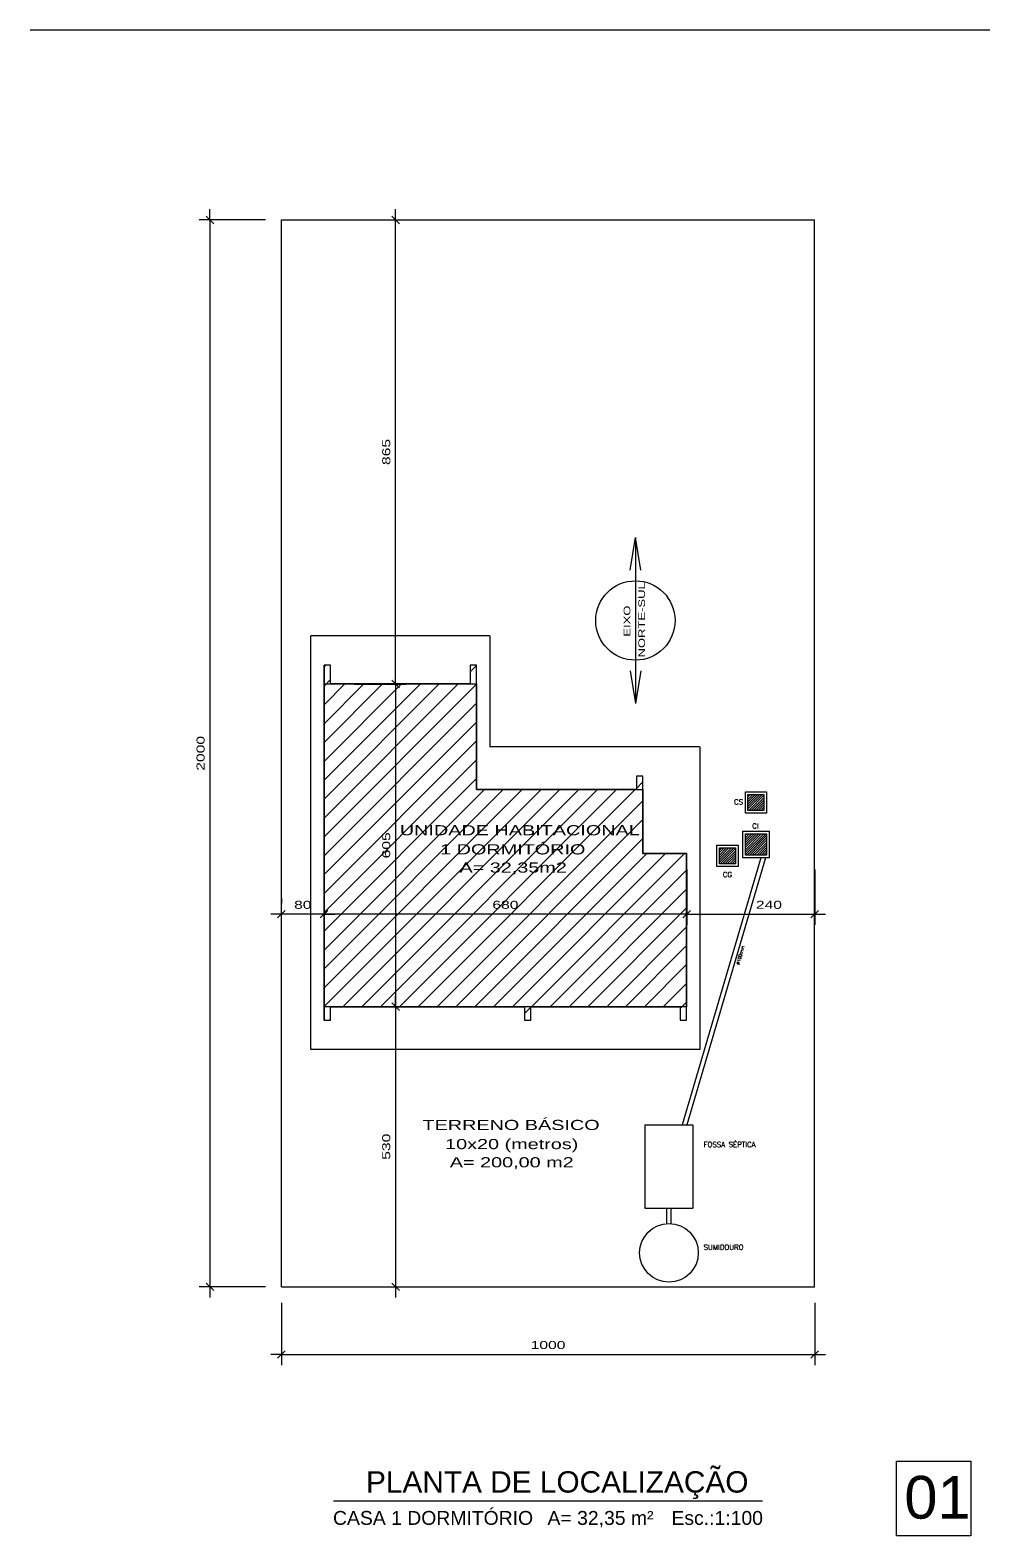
# Model space of a CAD drawing. Header units: millimetres. Extents: x 379 to 8329, y 269 to 4802.
# Drawn here: x 379 to 1279, y 3391 to 4802 of the extents above; entities that cross this region are included whole.
import ezdxf

# ---------------------------------------------------------------- set-up
doc = ezdxf.new("R2010")
doc.units = ezdxf.units.MM
doc.header["$LTSCALE"] = 20
doc.header["$MEASUREMENT"] = 0
for name, color, linetype in [('1', 7, 'Continuous'), ('3', 1, 'Continuous'), ('Cotas', 7, 'Continuous'), ('FINA', 1, 'Continuous'), ('SAN-SIMB', 2, 'Continuous'), ('SAN-TXT', 9, 'Continuous'), ('Texto', 2, 'Continuous')]:
    doc.layers.add(name, color=color, linetype=linetype)
doc.styles.add('BUILD', font='romand.shx')
doc.styles.add('REGUA100', font='arial.ttf', dxfattribs={"width": 1.4})
doc.styles.add('ROMANS', font='romans.shx')
doc.styles.add('Textos Gd.', font='arial.ttf', dxfattribs={"height": 0.15})
doc.dimstyles.new('ISO-25', dxfattribs={"dimscale": 5, "dimtxt": 1.5, "dimasz": 0.01, "dimexe": 2, "dimexo": 3, "dimgap": 0.98, "dimtad": 1, "dimrnd": 0.5, "dimtxsty": 'REGUA100', "dimblk1": 'COTATR', "dimblk2": 'COTATR', "dimsah": 1, "dimcen": 4, "dimdle": 4, "dimclrd": 1, "dimclre": 1, "dimclrt": 2, "dimaunit": 1, "dimadec": 0, "dimazin": 0, "dimtfac": 1, "dimtofl": 0, "dimtmove": 2, "dimatfit": 3, "dimldrblk": 'COTATR', "dimfxl": 1, "dimarcsym": 0})

# ---------------------------------------------------------------- blocks, each defined once
blk = doc.blocks.new('COTATR')
at = {"color": 6}
blk.add_line((-71, -71), (71, 71), dxfattribs=at)
at = {"color": 0, "linetype": 'ByBlock'}
blk.add_line((0, 0), (200, 0), dxfattribs=at)
blk = doc.blocks.new('*D142')
at = {"layer": '1', "color": 1, "lineweight": -2, "transparency": 16777216}
for p, q in [((700.1, 4189.6), (731.8, 4189.6)), ((721.8, 4189.6), (721.8, 3887.2)), ((700.1, 3887.1), (731.8, 3887.1))]:
    blk.add_line(p, q, dxfattribs=at)
at = {"layer": 'DEFPOINTS', "color": 0, "transparency": 16777216}
for p in [(685.1, 4189.6), (685.1, 3887.1), (721.8, 3887.1)]:
    blk.add_point(p, dxfattribs=at)
at = {"layer": '1', "color": 1, "lineweight": -2, "transparency": 16777216, "xscale": 0.05, "yscale": 0.05, "zscale": 0.05}
for p, rotation in [((721.8, 4189.6), 90), ((721.8, 3887.1), 270)]:
    blk.add_blockref('COTATR', p, dxfattribs=dict(at, rotation=rotation))
at = {"layer": '1', "color": 2, "transparency": 16777216, "insert": (713.1, 4038.4), "char_height": 7.5, "attachment_point": 5, "rotation": 90, "style": 'REGUA100'}
blk.add_mtext('605', dxfattribs=at)
blk = doc.blocks.new('*D141')
at = {"layer": '1', "color": 1, "lineweight": -2, "transparency": 16777216}
for p, q in [((654.8, 3967.6), (654.8, 3983.9)), ((994.8, 3967.6), (994.8, 3983.9)), ((994.7, 3973.9), (654.8, 3973.9))]:
    blk.add_line(p, q, dxfattribs=at)
at = {"layer": 'DEFPOINTS', "color": 0, "transparency": 16777216}
for p in [(654.8, 3973.9), (654.8, 3952.6), (994.8, 3952.6)]:
    blk.add_point(p, dxfattribs=at)
at = {"layer": '1', "color": 1, "lineweight": -2, "transparency": 16777216, "xscale": 0.05, "yscale": 0.05, "zscale": 0.05, "rotation": 180}
blk.add_blockref('COTATR', (654.8, 3973.9), dxfattribs=at)
at = {"layer": '1', "color": 1, "lineweight": -2, "transparency": 16777216, "xscale": 0.05, "yscale": 0.05, "zscale": 0.05}
blk.add_blockref('COTATR', (994.8, 3973.9), dxfattribs=at)
at = {"layer": '1', "color": 2, "transparency": 16777216, "insert": (824.8, 3982.6), "char_height": 7.5, "attachment_point": 5, "style": 'REGUA100'}
blk.add_mtext('680', dxfattribs=at)
blk = doc.blocks.new('*D140')
at = {"layer": '1', "color": 1, "lineweight": -2, "transparency": 16777216}
for p, q in [((994.8, 4015.6), (994.8, 3963.9)), ((1114.8, 4015.6), (1114.8, 3963.9)), ((994.8, 3973.9), (1114.7, 3973.9))]:
    blk.add_line(p, q, dxfattribs=at)
at = {"layer": 'DEFPOINTS', "color": 0, "transparency": 16777216}
for p in [(994.8, 4030.6), (1114.8, 4030.6), (1114.8, 3973.9)]:
    blk.add_point(p, dxfattribs=at)
at = {"layer": '1', "color": 1, "lineweight": -2, "transparency": 16777216, "xscale": 0.05, "yscale": 0.05, "zscale": 0.05, "rotation": 180}
blk.add_blockref('COTATR', (994.8, 3973.9), dxfattribs=at)
at = {"layer": '1', "color": 1, "lineweight": -2, "transparency": 16777216, "xscale": 0.05, "yscale": 0.05, "zscale": 0.05}
blk.add_blockref('COTATR', (1114.8, 3973.9), dxfattribs=at)
at = {"layer": '1', "color": 2, "transparency": 16777216, "insert": (1071.9, 3982.6), "char_height": 7.5, "attachment_point": 5, "style": 'REGUA100'}
blk.add_mtext('240', dxfattribs=at)
blk = doc.blocks.new('*D139')
at = {"layer": '1', "color": 1, "lineweight": -2, "transparency": 16777216}
for p, q in [((614.8, 3988.9), (614.8, 3983.9)), ((654.8, 3988.9), (654.8, 3983.9)), ((654.7, 3973.9), (614.8, 3973.9))]:
    blk.add_line(p, q, dxfattribs=at)
at = {"layer": 'DEFPOINTS', "color": 0, "transparency": 16777216}
for p in [(614.8, 3973.9), (614.8, 3973.9), (654.8, 3973.9)]:
    blk.add_point(p, dxfattribs=at)
at = {"layer": '1', "color": 1, "lineweight": -2, "transparency": 16777216, "xscale": 0.05, "yscale": 0.05, "zscale": 0.05}
for p, rotation in [((614.8, 3973.9), 180.0000000000013), ((654.8, 3973.9), 1.358912982141192e-12)]:
    blk.add_blockref('COTATR', p, dxfattribs=dict(at, rotation=rotation))
at = {"layer": '1', "color": 2, "transparency": 16777216, "insert": (634.8, 3982.6), "char_height": 7.5, "attachment_point": 5, "style": 'REGUA100'}
blk.add_mtext('80', dxfattribs=at)
blk = doc.blocks.new('*D138')
at = {"layer": '1', "color": 1, "lineweight": -2, "transparency": 16777216}
for p, q in [((675.8, 3887.1), (731.8, 3887.1)), ((721.8, 3887.1), (721.8, 3624.7)), ((675.8, 3624.6), (731.8, 3624.6))]:
    blk.add_line(p, q, dxfattribs=at)
at = {"layer": 'DEFPOINTS', "color": 0, "transparency": 16777216}
for p in [(660.8, 3887.1), (660.8, 3624.6), (721.8, 3624.6)]:
    blk.add_point(p, dxfattribs=at)
at = {"layer": '1', "color": 1, "lineweight": -2, "transparency": 16777216, "xscale": 0.05, "yscale": 0.05, "zscale": 0.05}
for p, rotation in [((721.8, 3887.1), 90), ((721.8, 3624.6), 270)]:
    blk.add_blockref('COTATR', p, dxfattribs=dict(at, rotation=rotation))
at = {"layer": '1', "color": 2, "transparency": 16777216, "insert": (713.1, 3755.9), "char_height": 7.5, "attachment_point": 5, "rotation": 90, "style": 'REGUA100'}
blk.add_mtext('530', dxfattribs=at)
blk = doc.blocks.new('*D137')
at = {"layer": '1', "color": 1, "lineweight": -2, "transparency": 16777216}
for p, q in [((683.3, 4624.6), (731.8, 4624.6)), ((721.8, 4189.7), (721.8, 4624.6)), ((683.3, 4189.6), (731.8, 4189.6))]:
    blk.add_line(p, q, dxfattribs=at)
at = {"layer": 'DEFPOINTS', "color": 0, "transparency": 16777216}
for p in [(668.3, 4624.6), (721.8, 4624.6), (668.3, 4189.6)]:
    blk.add_point(p, dxfattribs=at)
at = {"layer": '1', "color": 1, "lineweight": -2, "transparency": 16777216, "xscale": 0.05, "yscale": 0.05, "zscale": 0.05}
for p, rotation in [((721.8, 4624.6), 90), ((721.8, 4189.6), 270)]:
    blk.add_blockref('COTATR', p, dxfattribs=dict(at, rotation=rotation))
at = {"layer": '1', "color": 2, "transparency": 16777216, "insert": (713.1, 4407.1), "char_height": 7.5, "attachment_point": 5, "rotation": 90, "style": 'REGUA100'}
blk.add_mtext('865', dxfattribs=at)
blk = doc.blocks.new('*D143')
at = {"layer": '1', "color": 1, "lineweight": -2, "transparency": 16777216}
for p, q in [((599.8, 4624.6), (537.7, 4624.6)), ((547.7, 4624.6), (547.7, 3624.7)), ((599.8, 3624.6), (537.7, 3624.6))]:
    blk.add_line(p, q, dxfattribs=at)
at = {"layer": 'DEFPOINTS', "color": 0, "transparency": 16777216}
for p in [(614.8, 4624.6), (547.7, 3624.6), (614.8, 3624.6)]:
    blk.add_point(p, dxfattribs=at)
at = {"layer": '1', "color": 1, "lineweight": -2, "transparency": 16777216, "xscale": 0.05, "yscale": 0.05, "zscale": 0.05}
for p, rotation in [((547.7, 4624.6), 90), ((547.7, 3624.6), 270)]:
    blk.add_blockref('COTATR', p, dxfattribs=dict(at, rotation=rotation))
at = {"layer": '1', "color": 2, "transparency": 16777216, "insert": (539, 4124.6), "char_height": 7.5, "attachment_point": 5, "rotation": 90, "style": 'REGUA100'}
blk.add_mtext('2000', dxfattribs=at)
blk = doc.blocks.new('*D144')
at = {"layer": '1', "color": 1, "lineweight": -2, "transparency": 16777216}
for p, q in [((614.8, 3609.6), (614.8, 3551.2)), ((1114.8, 3609.6), (1114.8, 3551.2)), ((614.8, 3561.2), (1114.7, 3561.2))]:
    blk.add_line(p, q, dxfattribs=at)
at = {"layer": 'DEFPOINTS', "color": 0, "transparency": 16777216}
for p in [(614.8, 3624.6), (1114.8, 3624.6), (1114.8, 3561.2)]:
    blk.add_point(p, dxfattribs=at)
at = {"layer": '1', "color": 1, "lineweight": -2, "transparency": 16777216, "xscale": 0.05, "yscale": 0.05, "zscale": 0.05, "rotation": 180}
blk.add_blockref('COTATR', (614.8, 3561.2), dxfattribs=at)
at = {"layer": '1', "color": 1, "lineweight": -2, "transparency": 16777216, "xscale": 0.05, "yscale": 0.05, "zscale": 0.05}
blk.add_blockref('COTATR', (1114.8, 3561.2), dxfattribs=at)
at = {"layer": '1', "color": 2, "transparency": 16777216, "insert": (864.8, 3570), "char_height": 7.5, "attachment_point": 5, "style": 'REGUA100'}
blk.add_mtext('1000', dxfattribs=at)

msp = doc.modelspace()

# ---------------------------------------------------------------- hatches: boundary and pattern name
at = {"layer": '1'}
h = msp.add_hatch(dxfattribs=at)
h.set_pattern_fill('ANSI31', color=1, scale=100, style=0)
h.set_pattern_definition([(45, (4720.449, 1606.61), (-8.838835, 8.838835), [])])
h.paths.add_polyline_path([(660.754, 4207.124), (654.754, 4207.124), (654.754, 4189.624), (660.754, 4189.624)])
h.paths.add_polyline_path([(797.754, 4207.124), (791.754, 4207.124), (791.754, 4189.624), (797.754, 4189.624)])
h.paths.add_polyline_path([(797.754, 4189.624), (654.754, 4189.624), (654.754, 3887.124), (994.754, 3887.124), (994.754, 4030.624), (986.754, 4030.624), (956.254, 4030.624), (955.254, 4030.624), (953.754, 4030.624), (953.754, 4035.624), (953.754, 4075.624), (953.754, 4090.624), (797.754, 4090.624)])
h.paths.add_polyline_path([(953.754, 4103.124), (947.754, 4103.124), (947.754, 4090.624), (953.754, 4090.624)], flags=17)
h.paths.add_polyline_path([(994.754, 3887.124), (988.754, 3887.124), (988.754, 3874.624), (994.754, 3874.624)])
h.paths.add_polyline_path([(848.754, 3887.124), (842.754, 3887.124), (842.754, 3874.624), (848.754, 3874.624)])
h.paths.add_polyline_path([(660.754, 3887.124), (654.754, 3887.124), (654.754, 3874.624), (660.754, 3874.624)])
h.paths.add_polyline_path([(707.414, 4024.832), (707.414, 4051.917), (718.822, 4051.917), (718.822, 4024.832)], flags=24)
h.paths.add_polyline_path([(811.269, 3988.285), (838.239, 3988.285), (838.239, 3976.876), (811.269, 3976.876)], flags=24)
h.paths.add_polyline_path([(760.565, 4026.722), (902.852, 4026.722), (902.852, 4044.812), (760.565, 4044.812)], flags=24)
h.paths.add_polyline_path([(778.843, 4008.095), (885.291, 4008.095), (885.291, 4025.222), (778.843, 4025.222)], flags=24)
h.paths.add_polyline_path([(723.31, 4045.189), (953.291, 4045.189), (953.291, 4059.934), (723.31, 4059.934)], flags=24)
at = {"layer": 'FINA'}
h = msp.add_hatch(dxfattribs=at)
h.set_pattern_fill('ANSI31', color=1, scale=0.5, angle=-90, style=0)
h.set_pattern_definition([(45, (-929.2745, 10572.8116), (1.122532, -1.122532), [])])
h.paths.add_polyline_path([(1067.281, 4085.9), (1052.281, 4085.9), (1052.281, 4070.9), (1067.281, 4070.9)])
h = msp.add_hatch(dxfattribs=at)
h.set_pattern_fill('ANSI31', color=1, scale=0.5, angle=90, style=0)
h.set_pattern_definition([(225, (3017.1519, -2486.8906), (-1.122532, 1.122532), [])])
h.paths.add_polyline_path([(1049.781, 4049.291), (1049.781, 4029.291), (1069.781, 4029.291), (1069.781, 4049.291)])
h = msp.add_hatch(dxfattribs=at)
h.set_pattern_fill('ANSI31', color=1, scale=0.5, angle=-90, style=0)
h.set_pattern_definition([(45, (-956.0296, 10522.8377), (1.122532, -1.122532), [])])
h.paths.add_polyline_path([(1040.525, 4035.926), (1025.525, 4035.926), (1025.525, 4020.926), (1040.525, 4020.926)])

# ---------------------------------------------------------------- linework, layer by layer
at = {"color": 1}
msp.add_line((663.526, 3423.969), (1065.825, 3423.969), dxfattribs=at)
at = {"layer": '1', "color": 1}
for p, q in [((1279.109, 4802.477), (379.109, 4802.477)), ((654.754, 3874.624), (654.754, 4207.124)), ((797.754, 4130.624), (797.754, 4207.124)), ((986.754, 4030.624), (987.754, 4030.624)), ((1064.393, 4026.791), (990.684, 3776.375)), ((1068.561, 4026.791), (994.853, 3776.375)), ((955.69, 3776.375), (1000.69, 3776.375)), ((955.69, 3776.375), (955.69, 3698.375)), ((1000.69, 3776.375), (1000.69, 3698.375)), ((955.69, 3698.375), (1000.69, 3698.375)), ((976.19, 3683.836), (976.19, 3698.375)), ((980.19, 3683.836), (980.19, 3698.375))]:
    msp.add_line(p, q, dxfattribs=at)
at = {"layer": '1'}
for p, q in [((614.754, 3624.624), (614.754, 4624.624)), ((614.754, 4624.624), (1114.754, 4624.624)), ((1114.754, 3624.624), (1114.754, 4624.624)), ((810.254, 4234.624), (642.254, 4234.624)), ((642.254, 3847.124), (642.254, 4234.624)), ((810.254, 4234.624), (810.254, 4130.624)), ((1007.254, 4130.624), (810.254, 4130.624)), ((1007.254, 4130.624), (1007.254, 3847.124)), ((614.754, 3624.624), (1114.754, 3624.624))]:
    msp.add_line(p, q, dxfattribs=at)
at = {"layer": '1', "color": 2}
for p, q in [((941.721, 4296.397), (946.715, 4326.989)), ((946.715, 4326.989), (946.715, 4171.244)), ((951.71, 4296.397), (946.715, 4326.989)), ((941.721, 4201.836), (946.715, 4171.244)), ((951.71, 4201.836), (946.715, 4171.244))]:
    msp.add_line(p, q, dxfattribs=at)
at = {"layer": '1', "color": 1}
msp.add_lwpolyline([(1191.377, 3391.155), (1191.377, 3461.155), (1261.377, 3461.155), (1261.377, 3391.155)], close=True, dxfattribs=at)
at = {"layer": '1'}
msp.add_circle((946.715, 4249.117), 37.168, dxfattribs=at)
at = {"layer": '1', "color": 1}
msp.add_circle((978.19, 3656.409), 27.5, dxfattribs=at)
at = {"layer": '3', "color": 1}
msp.add_lwpolyline([(994.754, 3887.124), (654.754, 3887.124), (654.754, 4189.624), (797.754, 4189.624), (797.754, 4090.624), (953.754, 4090.624), (953.754, 4030.624), (994.754, 4030.624), (994.754, 3887.124), (994.754, 3887.124)], dxfattribs=at)
at = {"layer": 'Cotas'}
msp.add_line((1007.254, 3847.124), (642.254, 3847.124), dxfattribs=at)
at = {"layer": 'Cotas', "color": 2}
msp.add_lwpolyline([(953.754, 4084.624), (953.754, 4103.124), (947.754, 4103.124), (947.754, 4090.624), (837.754, 4090.624), (836.754, 4090.624), (802.754, 4090.624), (801.254, 4090.624), (800.254, 4090.624), (797.754, 4090.624), (797.754, 4207.124), (791.754, 4207.124), (791.754, 4189.624), (763.754, 4189.624), (688.754, 4189.624), (660.754, 4189.624), (660.754, 4207.124), (654.754, 4207.124), (654.754, 3874.624), (660.754, 3874.624), (660.754, 3887.124), (714.254, 3887.124), (789.254, 3887.124), (842.754, 3887.124), (842.754, 3874.624), (848.754, 3874.624), (848.754, 3887.124), (881.254, 3887.124), (956.254, 3887.124), (988.754, 3887.124), (988.754, 3874.624), (994.754, 3874.624), (994.754, 4030.624), (986.754, 4030.624), (956.254, 4030.624), (955.254, 4030.624), (953.754, 4030.624), (953.754, 4035.624), (953.754, 4075.624), (953.754, 4090.624)], dxfattribs=at)
at = {"layer": 'SAN-SIMB', "color": 1}
for points in [[(1049.781, 4068.4), (1049.781, 4088.4), (1069.781, 4088.4), (1069.781, 4068.4)], [(1052.281, 4070.9), (1052.281, 4085.9), (1067.281, 4085.9), (1067.281, 4070.9)], [(1072.281, 4051.791), (1072.281, 4026.791), (1047.281, 4026.791), (1047.281, 4051.791)], [(1023.025, 4018.426), (1023.025, 4038.426), (1043.025, 4038.426), (1043.025, 4018.426)], [(1069.781, 4049.291), (1069.781, 4029.291), (1049.781, 4029.291), (1049.781, 4049.291)], [(1025.525, 4020.926), (1025.525, 4035.926), (1040.525, 4035.926), (1040.525, 4020.926)]]:
    msp.add_lwpolyline(points, close=True, dxfattribs=at)

# ---------------------------------------------------------------- texts
at = {"layer": '1', "color": 2, "style": 'REGUA100', "width": 1.4}
for s, p in [('NORTE-SUL', (955.705, 4214.47)), ('EIXO', (941.914, 4233.947))]:
    msp.add_text(s, height=6.24, rotation=90, dxfattribs=at).set_placement(p)
at = {"layer": '1', "color": 0, "style": 'REGUA100', "width": 1.4}
for s, p in [('UNIDADE HABITACIONAL', (725.768, 4047.808)), ('1 DORMITÓRIO', (763.58, 4029.899)), ('A= 32,35m2', (781.724, 4012.829)), ('TERRENO BÁSICO', (747.008, 3771.558)), ('10x20 (metros)', (768.24, 3753.649)), ('A= 200,00 m2', (772.653, 3736.579))]:
    msp.add_text(s, height=9.5, dxfattribs=at).set_placement(p)
at = {"layer": 'SAN-TXT', "color": 1, "linetype": 'Continuous', "style": 'BUILD'}
for s, p in [('CS', (1039.226, 4076.647)), ('CI', (1056.211, 4054.099)), ('CG', (1028.661, 4008.579)), ('FOSSA SÉPTICA', (1010.652, 3755.549)), ('SUMIDOURO', (1010.652, 3659.24))]:
    msp.add_text(s, height=4.8, dxfattribs=at).set_placement(p)
at = {"layer": 'Texto', "color": 1, "style": 'ROMANS'}
msp.add_text('Ø100mm', height=3, rotation=74.574874, dxfattribs=at).set_placement((1044.232, 3926.318))
at = {"layer": 'Texto', "color": 3, "style": 'Textos Gd.'}
for s, height, p in [('PLANTA DE LOCALIZAÇÃO', 20, (694.106, 3431.737)), ('01', 40, (1198.871, 3407.348))]:
    msp.add_text(s, height=height, dxfattribs=at).set_placement(p)
at = {"layer": 'Texto', "color": 2, "style": 'Textos Gd.'}
for s, p in [('CASA 1 DORMITÓRIO', (663.132, 3401.49)), ('A= 32,35 m²', (864.282, 3401.49)), ('Esc.:1:100', (980.499, 3401.49))]:
    msp.add_text(s, height=13, dxfattribs=at).set_placement(p)

# ---------------------------------------------------------------- dimensions: what is measured, and where the dimension line sits
at = {"layer": '1'}
for p1, p2, distance, text, picture, middle in [((614.754, 4624.624), (614.754, 3624.624), -67.057, '2000', '*D143', (538.967, 4124.624)), ((668.299, 4189.624), (668.299, 4624.624), -53.548, '865', '*D137', (713.118, 4407.124)), ((685.05, 4189.624), (685.05, 3887.124), 36.797, '605', '*D142', (713.118, 4038.374)), ((654.754, 3973.851), (614.754, 3973.851), 0, '80', '*D139', (634.754, 3982.581)), ((994.754, 3952.624), (654.754, 3952.624), -21.227, '680', '*D141', (824.754, 3982.581)), ((660.754, 3887.124), (660.754, 3624.624), 61.094, '530', '*D138', (713.115, 3755.874)), ((614.754, 3624.624), (1114.754, 3624.624), -63.383, '1000', '*D144', (864.754, 3569.971))]:
    dim = msp.add_aligned_dim(p1=p1, p2=p2, distance=distance, text=text, dimstyle='ISO-25', override={"dimblk": 'COTATR', "dimatfit": 2}, dxfattribs=at)
    dim.commit()
    dim.dimension.update_dxf_attribs({"geometry": picture, "text_midpoint": middle})
dim = msp.add_linear_dim(base=(1114.754, 3973.851), p1=(994.754, 4030.624), p2=(1114.754, 4030.624), angle=0, text='240', dimstyle='ISO-25', override={"dimblk": 'COTATR', "dimatfit": 2}, dxfattribs=at)
dim.commit()
dim.dimension.update_dxf_attribs({"geometry": '*D140', "text_midpoint": (1071.852, 3982.581), "dimtype": 161})

doc.saveas('drawing.dxf')
